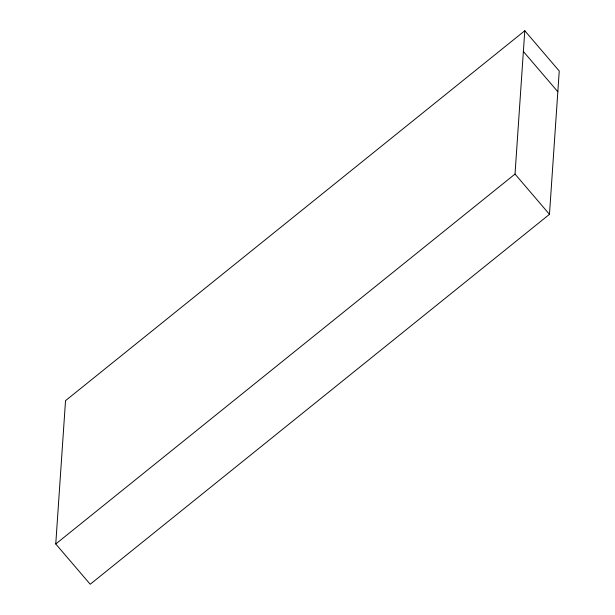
<?xml version="1.0" encoding="UTF-8"?>
<svg xmlns="http://www.w3.org/2000/svg" width="615" height="615" viewBox="0 0 615 615"><rect width="100%" height="100%" fill="white"/><g stroke="black" fill="none" stroke-linecap="round" stroke-linejoin="round"><path stroke-width="0.92" d="M55.757 543.983L65.528 400.665L524.787 30.75L559.243 71.017L549.472 214.335L90.213 584.25L55.757 543.983L515.016 174.068L524.787 30.75M523.373 51.483L557.828 91.75M515.016 174.068L549.472 214.335"/></g></svg>
